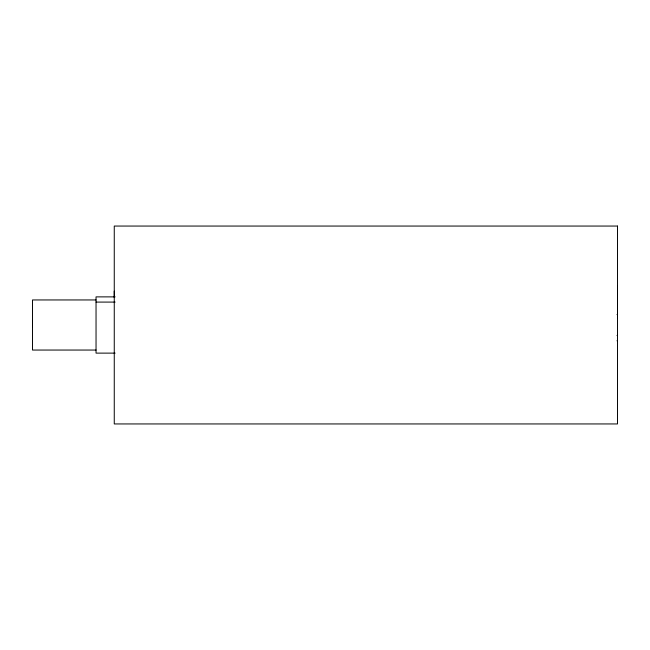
<?xml version="1.0" encoding="UTF-8"?>
<svg xmlns="http://www.w3.org/2000/svg" width="650" height="650" viewBox="0 0 650 650"><rect width="100%" height="100%" fill="white"/><g stroke="black" fill="none" stroke-linecap="round" stroke-linejoin="round"><path stroke-width="0.97" d="M114.262 297.481L114.262 291.151M617.5 318.004L617.5 285.943M32.5 326.95L32.508 320.409M115.123 296.879L96.038 296.879L96.038 353.121L115.123 353.121M96.038 299.951L32.508 299.951L32.5 350.049L96.038 350.049M96.038 302.088L115.123 302.088M616.98 314.584L617.5 314.584M616.98 335.416L617.5 335.416M616.98 340.787L617.5 340.787M617.5 226.054L114.262 226.054L114.262 423.946L617.5 423.946L617.5 226.054"/></g></svg>
